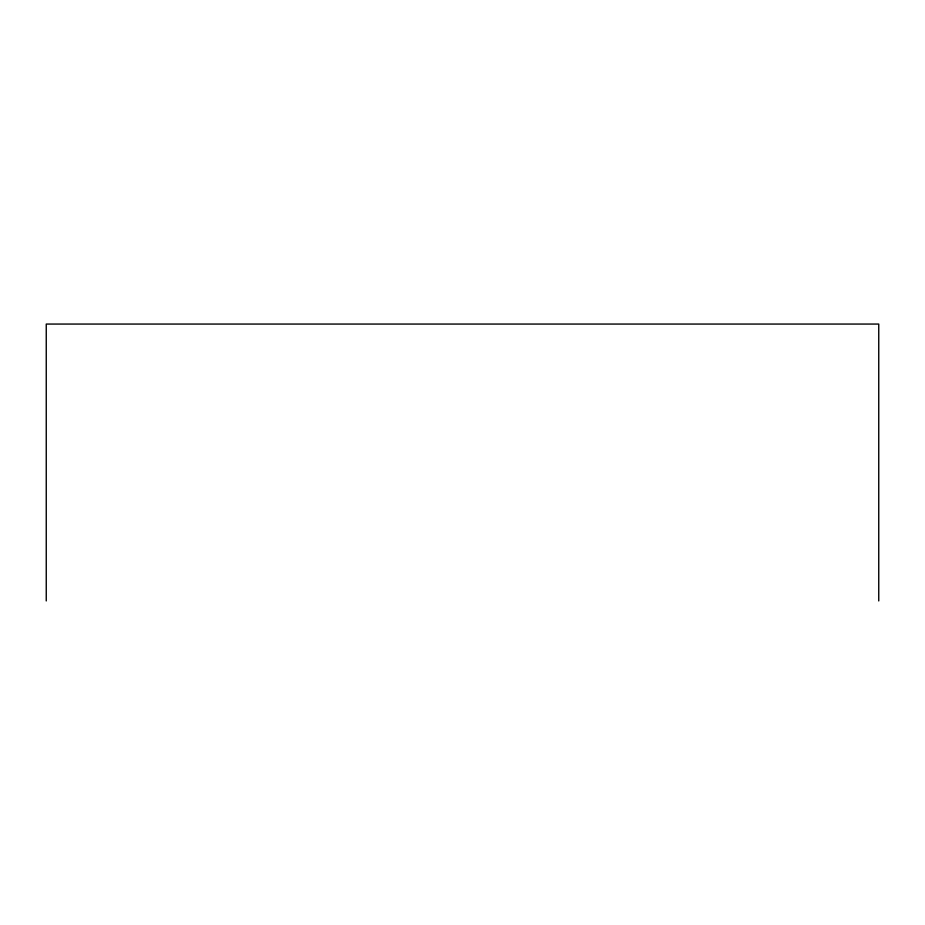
<?xml version="1.0" encoding="UTF-8"?>
<svg xmlns="http://www.w3.org/2000/svg" width="925" height="925" viewBox="0 0 925 925"><rect width="100%" height="100%" fill="white"/><g stroke="black" fill="none" stroke-linecap="round" stroke-linejoin="round"><path stroke-width="1.39" d="M878.75 600.938L878.75 324.062L46.25 324.062L46.25 600.938"/></g></svg>
